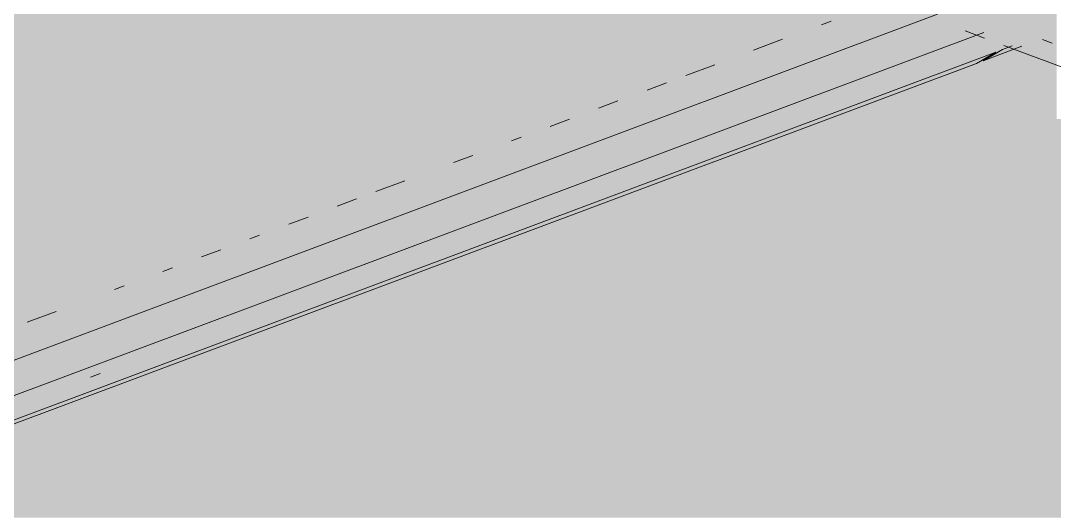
# Paper-space layout '03 3D Building and Roof' of a CAD drawing. Header units: millimetres. Extents: x 5 to 415, y 5 to 292.
# Drawn here: x 116.06 to 122.73, y 97.13 to 100.29 of the extents above; entities that cross this region are included whole.
import ezdxf

# ---------------------------------------------------------------- set-up
doc = ezdxf.new("R2010")
doc.units = ezdxf.units.MM
doc.layers.add('EXISTING', color=7, linetype='Continuous')
doc.layers.add('IMAGES', color=7, linetype='Continuous')

# ---------------------------------------------------------------- blocks, each defined once
blk = doc.blocks.new('SHEET_03')
at = {"layer": 'EXISTING', "color": 250, "lineweight": 9}
for p, q in [((114.2887, 97.4548), (121.9741, 100.3338)), ((121.2242, 100.2656), (121.2867, 100.289)), ((122.2717, 100.2169), (114.5239, 97.3145)), ((120.7869, 100.1018), (120.9743, 100.172)), ((122.2772, 100.1794), (122.1529, 100.226)), ((122.6503, 100.1708), (122.7125, 100.1475)), ((122.2684, 100.0333), (122.5183, 100.1269)), ((122.2684, 100.0333), (122.3934, 100.1055)), ((122.3934, 100.1055), (122.4559, 100.129)), ((122.8368, 99.9698), (122.4016, 100.1328)), ((114.851, 97.2801), (122.3489, 100.0889)), ((122.3489, 100.0889), (122.224, 100.0167)), ((114.851, 97.2547), (122.224, 100.0167)), ((120.3495, 99.9379), (120.5369, 100.0081)), ((120.0996, 99.8443), (120.2245, 99.8911)), ((119.7871, 99.7273), (119.9121, 99.7741)), ((119.4747, 99.6102), (119.5997, 99.657)), ((119.2248, 99.5166), (119.2873, 99.54)), ((118.8499, 99.3762), (118.9749, 99.423)), ((118.35, 99.1889), (118.5375, 99.2591)), ((118.1001, 99.0953), (118.2251, 99.1421)), ((117.7877, 98.9783), (117.9127, 99.0251)), ((117.5378, 98.8846), (117.6002, 98.908)), ((117.2254, 98.7676), (117.3503, 98.8144)), ((116.9754, 98.674), (117.0379, 98.6974)), ((116.663, 98.5569), (116.7255, 98.5803)), ((116.1007, 98.3463), (116.2881, 98.4165)), ((116.5085, 97.9914), (116.571, 98.0148))]:
    blk.add_line(p, q, dxfattribs=at)
at = {"layer": 'IMAGES', "color": 7}
for points in [[(107.4905, 100.1714), (120.1714, 100.1714), (107.4905, 100.3429), (120.1714, 100.3429)], [(120.1714, 100.1714), (120.3427, 100.1714), (120.1714, 100.3429), (120.3427, 100.3429)], [(120.3427, 100.1714), (120.5141, 100.1714), (120.3427, 100.3429), (120.5141, 100.3429)], [(120.5141, 100.1714), (120.6855, 100.1714), (120.5141, 100.3429), (120.6855, 100.3429)], [(120.6855, 100.1714), (121.0282, 100.1714), (120.6855, 100.3429), (121.0282, 100.3429)], [(121.0282, 100.1714), (121.1995, 100.1714), (121.0282, 100.3429), (121.1995, 100.3429)], [(121.1995, 100.1714), (121.7136, 100.1714), (121.1995, 100.3429), (121.7136, 100.3429)], [(121.7136, 100.1714), (122.0564, 100.1714), (121.7136, 100.3429), (122.0564, 100.3429)], [(122.0564, 100.1714), (122.2277, 100.1714), (122.0564, 100.3429), (122.2277, 100.3429)], [(122.2277, 100.1714), (122.3991, 100.1714), (122.2277, 100.3429), (122.3991, 100.3429)], [(122.3991, 100.1714), (122.5704, 100.1714), (122.3991, 100.3429), (122.5704, 100.3429)], [(122.5704, 100.1714), (122.7418, 100.1714), (122.5704, 100.3429), (122.7418, 100.3429)], [(107.8332, 100), (119.6573, 100), (107.8332, 100.1714), (119.6573, 100.1714)], [(119.6573, 100), (119.8286, 100), (119.6573, 100.1714), (119.8286, 100.1714)], [(119.8286, 100), (120, 100), (119.8286, 100.1714), (120, 100.1714)], [(120, 100), (120.1714, 100), (120, 100.1714), (120.1714, 100.1714)], [(120.1714, 100), (120.5141, 100), (120.1714, 100.1714), (120.5141, 100.1714)], [(120.5141, 100), (120.6855, 100), (120.5141, 100.1714), (120.6855, 100.1714)], [(120.6855, 99.6571), (120.8568, 99.6571), (120.6855, 100.1714), (120.8568, 100.1714)], [(120.8568, 99.8286), (121.0282, 99.8286), (120.8568, 100.1714), (121.0282, 100.1714)], [(121.0282, 100), (121.1995, 100), (121.0282, 100.1714), (121.1995, 100.1714)], [(121.1995, 100), (121.3709, 100), (121.1995, 100.1714), (121.3709, 100.1714)], [(121.3709, 100), (121.5423, 100), (121.3709, 100.1714), (121.5423, 100.1714)], [(121.5423, 100), (122.0564, 100), (121.5423, 100.1714), (122.0564, 100.1714)], [(122.0564, 100), (122.3991, 100), (122.0564, 100.1714), (122.3991, 100.1714)], [(122.3991, 100), (122.5704, 100), (122.3991, 100.1714), (122.5704, 100.1714)], [(122.5704, 100), (122.7418, 100), (122.5704, 100.1714), (122.7418, 100.1714)], [(108.3473, 99.8286), (119.1432, 99.8286), (108.3473, 100), (119.1432, 100)], [(119.1432, 99.8286), (119.3145, 99.8286), (119.1432, 100), (119.3145, 100)], [(119.3145, 99.8286), (119.6573, 99.8286), (119.3145, 100), (119.6573, 100)], [(119.6573, 99.8286), (120, 99.8286), (119.6573, 100), (120, 100)], [(120, 99.8286), (120.1714, 99.8286), (120, 100), (120.1714, 100)], [(120.1714, 99.8286), (120.3427, 99.8286), (120.1714, 100), (120.3427, 100)], [(120.3427, 99.8286), (120.6855, 99.8286), (120.3427, 100), (120.6855, 100)], [(121.0282, 99.8286), (121.1995, 99.8286), (121.0282, 100), (121.1995, 100)], [(121.1995, 99.8286), (121.5423, 99.8286), (121.1995, 100), (121.5423, 100)], [(121.5423, 99.8286), (121.7136, 99.8286), (121.5423, 100), (121.7136, 100)], [(121.7136, 99.8286), (122.0564, 99.8286), (121.7136, 100), (122.0564, 100)], [(122.0564, 99.8286), (122.3991, 99.8286), (122.0564, 100), (122.3991, 100)], [(122.3991, 99.8286), (122.5704, 99.8286), (122.3991, 100), (122.5704, 100)], [(122.5704, 99.8286), (122.7418, 99.8286), (122.5704, 100), (122.7418, 100)], [(108.69, 99.6571), (118.9718, 99.6571), (108.69, 99.8286), (118.9718, 99.8286)], [(118.9718, 99.6571), (119.1432, 99.6571), (118.9718, 99.8286), (119.1432, 99.8286)], [(119.1432, 99.6571), (119.3145, 99.6571), (119.1432, 99.8286), (119.3145, 99.8286)], [(119.3145, 99.6571), (119.4859, 99.6571), (119.3145, 99.8286), (119.4859, 99.8286)], [(119.4859, 99.6571), (120.5141, 99.6571), (119.4859, 99.8286), (120.5141, 99.8286)], [(120.5141, 99.4857), (120.6855, 99.4857), (120.5141, 99.8286), (120.6855, 99.8286)], [(120.8568, 99.6571), (121.1995, 99.6571), (120.8568, 99.8286), (121.1995, 99.8286)], [(121.1995, 99.6571), (121.7136, 99.6571), (121.1995, 99.8286), (121.7136, 99.8286)], [(121.7136, 99.6571), (121.885, 99.6571), (121.7136, 99.8286), (121.885, 99.8286)], [(121.885, 99.6571), (122.0564, 99.6571), (121.885, 99.8286), (122.0564, 99.8286)], [(122.0564, 99.6571), (122.5704, 99.6571), (122.0564, 99.8286), (122.5704, 99.8286)], [(122.5704, 99.6571), (122.7418, 99.6571), (122.5704, 99.8286), (122.7418, 99.8286)], [(109.3755, 99.4857), (118.4577, 99.4857), (109.3755, 99.6571), (118.4577, 99.6571)], [(118.4577, 99.4857), (118.6291, 99.4857), (118.4577, 99.6571), (118.6291, 99.6571)], [(118.6291, 99.4857), (118.8005, 99.4857), (118.6291, 99.6571), (118.8005, 99.6571)], [(118.8005, 99.4857), (118.9718, 99.4857), (118.8005, 99.6571), (118.9718, 99.6571)], [(118.9718, 99.4857), (119.1432, 99.4857), (118.9718, 99.6571), (119.1432, 99.6571)], [(119.1432, 99.4857), (119.3145, 99.4857), (119.1432, 99.6571), (119.3145, 99.6571)], [(119.3145, 99.4857), (119.4859, 99.4857), (119.3145, 99.6571), (119.4859, 99.6571)], [(119.4859, 99.4857), (119.6573, 99.4857), (119.4859, 99.6571), (119.6573, 99.6571)], [(119.6573, 99.4857), (120, 99.4857), (119.6573, 99.6571), (120, 99.6571)], [(120, 99.4857), (120.3427, 99.4857), (120, 99.6571), (120.3427, 99.6571)], [(120.3427, 99.4857), (120.5141, 99.4857), (120.3427, 99.6571), (120.5141, 99.6571)], [(120.6855, 99.4857), (121.1995, 99.4857), (120.6855, 99.6571), (121.1995, 99.6571)], [(121.1995, 99.4857), (121.5423, 99.4857), (121.1995, 99.6571), (121.5423, 99.6571)], [(121.5423, 99.4857), (121.7136, 99.4857), (121.5423, 99.6571), (121.7136, 99.6571)], [(121.7136, 99.4857), (121.885, 99.4857), (121.7136, 99.6571), (121.885, 99.6571)], [(121.885, 99.4857), (122.0564, 99.4857), (121.885, 99.6571), (122.0564, 99.6571)], [(122.0564, 99.4857), (123.0845, 99.4857), (122.0564, 99.6571), (123.0845, 99.6571)], [(109.5468, 99.3143), (117.9436, 99.3143), (109.5468, 99.4857), (117.9436, 99.4857)], [(117.9436, 99.3143), (118.115, 99.3143), (117.9436, 99.4857), (118.115, 99.4857)], [(118.115, 99.3143), (118.4577, 99.3143), (118.115, 99.4857), (118.4577, 99.4857)], [(118.4577, 99.3143), (118.6291, 99.3143), (118.4577, 99.4857), (118.6291, 99.4857)], [(118.6291, 99.3143), (118.8005, 99.3143), (118.6291, 99.4857), (118.8005, 99.4857)], [(118.8005, 99.3143), (118.9718, 99.3143), (118.8005, 99.4857), (118.9718, 99.4857)], [(118.9718, 99.3143), (119.1432, 99.3143), (118.9718, 99.4857), (119.1432, 99.4857)], [(119.1432, 99.3143), (119.3145, 99.3143), (119.1432, 99.4857), (119.3145, 99.4857)], [(119.3145, 99.3143), (119.6573, 99.3143), (119.3145, 99.4857), (119.6573, 99.4857)], [(119.6573, 99.3143), (120, 99.3143), (119.6573, 99.4857), (120, 99.4857)], [(120, 99.3143), (120.1714, 99.3143), (120, 99.4857), (120.1714, 99.4857)], [(120.1714, 99.3143), (120.3427, 99.3143), (120.1714, 99.4857), (120.3427, 99.4857)], [(120.3427, 99.3143), (120.6855, 99.3143), (120.3427, 99.4857), (120.6855, 99.4857)], [(120.6855, 99.3143), (121.0282, 99.3143), (120.6855, 99.4857), (121.0282, 99.4857)], [(121.0282, 99.3143), (121.1995, 99.3143), (121.0282, 99.4857), (121.1995, 99.4857)], [(121.1995, 99.3143), (121.3709, 99.3143), (121.1995, 99.4857), (121.3709, 99.4857)], [(121.3709, 99.3143), (121.5423, 99.3143), (121.3709, 99.4857), (121.5423, 99.4857)], [(121.5423, 99.3143), (123.5986, 99.3143), (121.5423, 99.4857), (123.5986, 99.4857)], [(110.2323, 99.1429), (117.4296, 99.1429), (110.2323, 99.3143), (117.4296, 99.3143)], [(117.4296, 99.1429), (117.6009, 99.1429), (117.4296, 99.3143), (117.6009, 99.3143)], [(117.6009, 99.1429), (117.7723, 99.1429), (117.6009, 99.3143), (117.7723, 99.3143)], [(117.7723, 99.1429), (117.9436, 99.1429), (117.7723, 99.3143), (117.9436, 99.3143)], [(117.9436, 99.1429), (118.115, 99.1429), (117.9436, 99.3143), (118.115, 99.3143)], [(118.115, 99.1429), (118.2864, 99.1429), (118.115, 99.3143), (118.2864, 99.3143)], [(118.2864, 99.1429), (118.4577, 99.1429), (118.2864, 99.3143), (118.4577, 99.3143)], [(118.4577, 99.1429), (118.9718, 99.1429), (118.4577, 99.3143), (118.9718, 99.3143)], [(118.9718, 99.1429), (120, 99.1429), (118.9718, 99.3143), (120, 99.3143)], [(120, 99.1429), (120.3427, 99.1429), (120, 99.3143), (120.3427, 99.3143)], [(120.3427, 99.1429), (120.6855, 99.1429), (120.3427, 99.3143), (120.6855, 99.3143)], [(120.6855, 99.1429), (123.9414, 99.1429), (120.6855, 99.3143), (123.9414, 99.3143)], [(110.7464, 98.9714), (116.7441, 98.9714), (110.7464, 99.1429), (116.7441, 99.1429)], [(116.7441, 98.9714), (116.9155, 98.9714), (116.7441, 99.1429), (116.9155, 99.1429)], [(116.9155, 98.9714), (117.0868, 98.9714), (116.9155, 99.1429), (117.0868, 99.1429)], [(117.0868, 98.9714), (117.2582, 98.9714), (117.0868, 99.1429), (117.2582, 99.1429)], [(117.2582, 98.9714), (117.4296, 98.9714), (117.2582, 99.1429), (117.4296, 99.1429)], [(117.4296, 98.9714), (117.6009, 98.9714), (117.4296, 99.1429), (117.6009, 99.1429)], [(117.6009, 98.9714), (117.7723, 98.9714), (117.6009, 99.1429), (117.7723, 99.1429)], [(117.7723, 98.9714), (117.9436, 98.9714), (117.7723, 99.1429), (117.9436, 99.1429)], [(117.9436, 98.9714), (118.115, 98.9714), (117.9436, 99.1429), (118.115, 99.1429)], [(118.115, 98.9714), (118.8005, 98.9714), (118.115, 99.1429), (118.8005, 99.1429)], [(118.8005, 98.9714), (119.1432, 98.9714), (118.8005, 99.1429), (119.1432, 99.1429)], [(119.1432, 98.9714), (119.3145, 98.9714), (119.1432, 99.1429), (119.3145, 99.1429)], [(119.3145, 98.9714), (119.6573, 98.9714), (119.3145, 99.1429), (119.6573, 99.1429)], [(119.6573, 98.8), (119.8286, 98.8), (119.6573, 99.1429), (119.8286, 99.1429)], [(119.8286, 98.9714), (120, 98.9714), (119.8286, 99.1429), (120, 99.1429)], [(120, 98.9714), (120.1714, 98.9714), (120, 99.1429), (120.1714, 99.1429)], [(120.1714, 98.9714), (120.3427, 98.9714), (120.1714, 99.1429), (120.3427, 99.1429)], [(120.3427, 98.9714), (120.5141, 98.9714), (120.3427, 99.1429), (120.5141, 99.1429)], [(120.5141, 98.9714), (120.6855, 98.9714), (120.5141, 99.1429), (120.6855, 99.1429)], [(120.6855, 98.9714), (124.4554, 98.9714), (120.6855, 99.1429), (124.4554, 99.1429)], [(111.0891, 98.8), (116.5727, 98.8), (111.0891, 98.9714), (116.5727, 98.9714)], [(116.5727, 98.6286), (116.7441, 98.6286), (116.5727, 98.9714), (116.7441, 98.9714)], [(116.7441, 98.8), (116.9155, 98.8), (116.7441, 98.9714), (116.9155, 98.9714)], [(116.9155, 98.8), (117.0868, 98.8), (116.9155, 98.9714), (117.0868, 98.9714)], [(117.0868, 98.8), (117.2582, 98.8), (117.0868, 98.9714), (117.2582, 98.9714)], [(117.2582, 98.8), (117.4296, 98.8), (117.2582, 98.9714), (117.4296, 98.9714)], [(117.4296, 98.8), (117.6009, 98.8), (117.4296, 98.9714), (117.6009, 98.9714)], [(117.6009, 98.8), (117.9436, 98.8), (117.6009, 98.9714), (117.9436, 98.9714)], [(117.9436, 98.8), (118.6291, 98.8), (117.9436, 98.9714), (118.6291, 98.9714)], [(118.6291, 98.8), (119.1432, 98.8), (118.6291, 98.9714), (119.1432, 98.9714)], [(119.1432, 98.8), (119.3145, 98.8), (119.1432, 98.9714), (119.3145, 98.9714)], [(119.3145, 98.8), (119.4859, 98.8), (119.3145, 98.9714), (119.4859, 98.9714)], [(119.4859, 98.8), (119.6573, 98.8), (119.4859, 98.9714), (119.6573, 98.9714)], [(119.8286, 98.8), (120, 98.8), (119.8286, 98.9714), (120, 98.9714)], [(120, 98.8), (124.7982, 98.8), (120, 98.9714), (124.7982, 98.9714)], [(111.6032, 98.6286), (116.0586, 98.6286), (111.6032, 98.8), (116.0586, 98.8)], [(116.0586, 98.6286), (116.23, 98.6286), (116.0586, 98.8), (116.23, 98.8)], [(116.23, 98.6286), (116.4014, 98.6286), (116.23, 98.8), (116.4014, 98.8)], [(116.4014, 98.6286), (116.5727, 98.6286), (116.4014, 98.8), (116.5727, 98.8)], [(116.7441, 98.4571), (116.9155, 98.4571), (116.7441, 98.8), (116.9155, 98.8)], [(116.9155, 98.4571), (117.0868, 98.4571), (116.9155, 98.8), (117.0868, 98.8)], [(117.0868, 98.6286), (117.9436, 98.6286), (117.0868, 98.8), (117.9436, 98.8)], [(117.9436, 98.6286), (118.6291, 98.6286), (117.9436, 98.8), (118.6291, 98.8)], [(118.6291, 98.6286), (118.9718, 98.6286), (118.6291, 98.8), (118.9718, 98.8)], [(118.9718, 98.6286), (119.3145, 98.6286), (118.9718, 98.8), (119.3145, 98.8)], [(119.3145, 98.6286), (119.4859, 98.6286), (119.3145, 98.8), (119.4859, 98.8)], [(119.4859, 98.6286), (125.3123, 98.6286), (119.4859, 98.8), (125.3123, 98.8)], [(115.8873, 98.4571), (116.0586, 98.4571), (115.8873, 98.6286), (116.0586, 98.6286)], [(116.0586, 98.4571), (116.23, 98.4571), (116.0586, 98.6286), (116.23, 98.6286)], [(116.23, 98.4571), (116.4014, 98.4571), (116.23, 98.6286), (116.4014, 98.6286)], [(116.4014, 98.4571), (116.5727, 98.4571), (116.4014, 98.6286), (116.5727, 98.6286)], [(116.5727, 98.4571), (116.7441, 98.4571), (116.5727, 98.6286), (116.7441, 98.6286)], [(117.0868, 98.4571), (117.9436, 98.4571), (117.0868, 98.6286), (117.9436, 98.6286)], [(117.9436, 98.4571), (118.115, 98.4571), (117.9436, 98.6286), (118.115, 98.6286)], [(118.115, 98.4571), (118.2864, 98.4571), (118.115, 98.6286), (118.2864, 98.6286)], [(118.2864, 98.4571), (118.4577, 98.4571), (118.2864, 98.6286), (118.4577, 98.6286)], [(118.4577, 98.4571), (118.6291, 98.4571), (118.4577, 98.6286), (118.6291, 98.6286)], [(118.6291, 98.4571), (118.8005, 98.4571), (118.6291, 98.6286), (118.8005, 98.6286)], [(118.8005, 98.4571), (125.8263, 98.4571), (118.8005, 98.6286), (125.8263, 98.6286)], [(115.8873, 98.2857), (117.2582, 98.2857), (115.8873, 98.4571), (117.2582, 98.4571)], [(117.2582, 98.2857), (117.7723, 98.2857), (117.2582, 98.4571), (117.7723, 98.4571)], [(117.7723, 98.2857), (118.4577, 98.2857), (117.7723, 98.4571), (118.4577, 98.4571)], [(118.4577, 98.2857), (118.6291, 98.2857), (118.4577, 98.4571), (118.6291, 98.4571)], [(118.6291, 98.2857), (126.1691, 98.2857), (118.6291, 98.4571), (126.1691, 98.4571)], [(115.5446, 98.1143), (116.4014, 98.1143), (115.5446, 98.2857), (116.4014, 98.2857)], [(116.4014, 97.9429), (116.5727, 97.9429), (116.4014, 98.2857), (116.5727, 98.2857)], [(116.5727, 98.1143), (116.9155, 98.1143), (116.5727, 98.2857), (116.9155, 98.2857)], [(116.9155, 98.1143), (117.4296, 98.1143), (116.9155, 98.2857), (117.4296, 98.2857)], [(117.4296, 98.1143), (117.6009, 98.1143), (117.4296, 98.2857), (117.6009, 98.2857)], [(117.6009, 98.1143), (117.7723, 98.1143), (117.6009, 98.2857), (117.7723, 98.2857)], [(117.7723, 98.1143), (117.9436, 98.1143), (117.7723, 98.2857), (117.9436, 98.2857)], [(117.9436, 98.1143), (118.115, 98.1143), (117.9436, 98.2857), (118.115, 98.2857)], [(118.115, 98.1143), (118.2864, 98.1143), (118.115, 98.2857), (118.2864, 98.2857)], [(118.2864, 98.1143), (125.655, 98.1143), (118.2864, 98.2857), (125.655, 98.2857)], [(115.7159, 97.9429), (116.0586, 97.9429), (115.7159, 98.1143), (116.0586, 98.1143)], [(116.0586, 97.9429), (116.4014, 97.9429), (116.0586, 98.1143), (116.4014, 98.1143)], [(116.5727, 97.9429), (117.2582, 97.9429), (116.5727, 98.1143), (117.2582, 98.1143)], [(117.2582, 97.9429), (117.6009, 97.9429), (117.2582, 98.1143), (117.6009, 98.1143)], [(117.6009, 97.9429), (117.7723, 97.9429), (117.6009, 98.1143), (117.7723, 98.1143)], [(117.7723, 97.9429), (125.3123, 97.9429), (117.7723, 98.1143), (125.3123, 98.1143)], [(115.3732, 97.7714), (116.0586, 97.7714), (115.3732, 97.9429), (116.0586, 97.9429)], [(116.0586, 97.7714), (116.23, 97.7714), (116.0586, 97.9429), (116.23, 97.9429)], [(116.23, 97.7714), (116.4014, 97.7714), (116.23, 97.9429), (116.4014, 97.9429)], [(116.4014, 97.7714), (117.0868, 97.7714), (116.4014, 97.9429), (117.0868, 97.9429)], [(117.0868, 97.7714), (117.2582, 97.7714), (117.0868, 97.9429), (117.2582, 97.9429)], [(117.2582, 97.7714), (124.7982, 97.7714), (117.2582, 97.9429), (124.7982, 97.9429)], [(115.8873, 97.6), (116.0586, 97.6), (115.8873, 97.7714), (116.0586, 97.7714)], [(116.0586, 97.6), (116.23, 97.6), (116.0586, 97.7714), (116.23, 97.7714)], [(116.23, 97.6), (116.4014, 97.6), (116.23, 97.7714), (116.4014, 97.7714)], [(116.4014, 97.6), (116.7441, 97.6), (116.4014, 97.7714), (116.7441, 97.7714)], [(116.7441, 97.6), (116.9155, 97.6), (116.7441, 97.7714), (116.9155, 97.7714)], [(116.9155, 97.6), (124.2841, 97.6), (116.9155, 97.7714), (124.2841, 97.7714)], [(115.7159, 97.4286), (116.23, 97.4286), (115.7159, 97.6), (116.23, 97.6)], [(116.23, 97.4286), (116.4014, 97.4286), (116.23, 97.6), (116.4014, 97.6)], [(116.4014, 97.4286), (124.1127, 97.4286), (116.4014, 97.6), (124.1127, 97.6)], [(115.8873, 97.2571), (116.0586, 97.2571), (115.8873, 97.4286), (116.0586, 97.4286)], [(116.0586, 97.2571), (123.4273, 97.2571), (116.0586, 97.4286), (123.4273, 97.4286)], [(115.7159, 97.0857), (123.0845, 97.0857), (115.7159, 97.2571), (123.0845, 97.2571)]]:
    blk.add_solid(points, dxfattribs=at)

psp = doc.layouts.new('03 3D Building and Roof')

# ---------------------------------------------------------------- block references
psp.add_blockref('SHEET_03', (0, 0))

doc.saveas('drawing.dxf')
